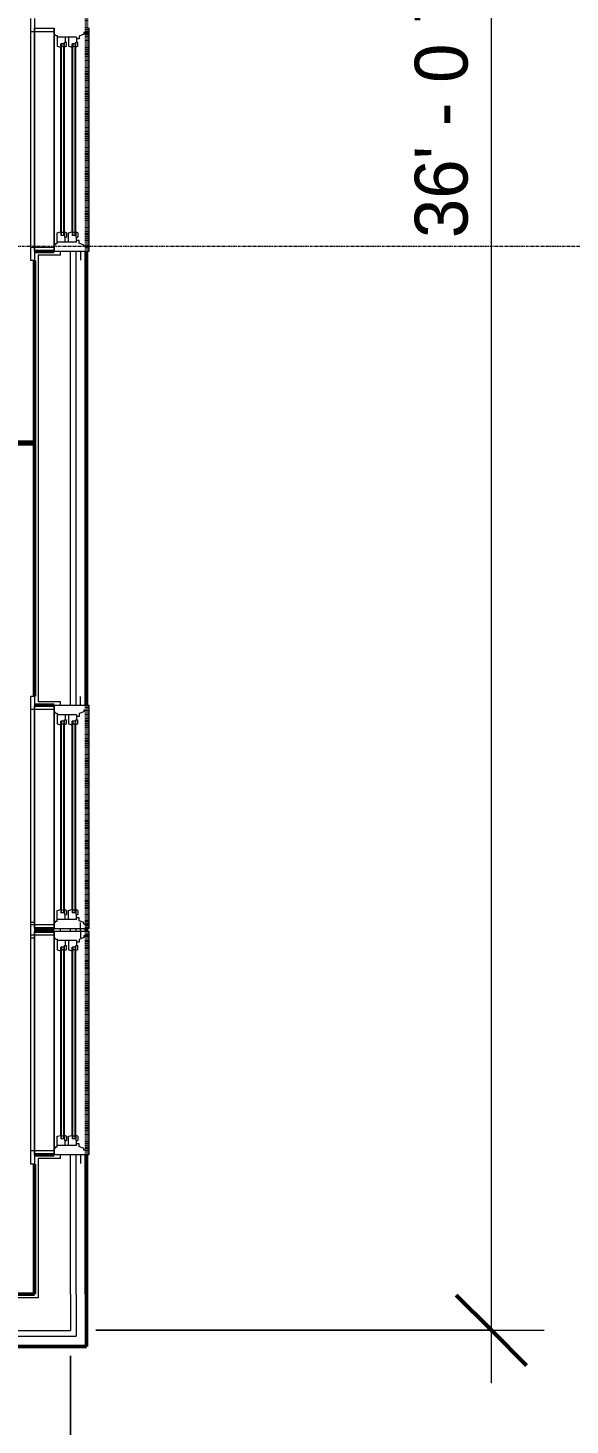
# Model space of a CAD drawing. Header units: inches. Extents: x -4217 to -1814, y 9706 to 12425.
# Drawn here: x -2077.9 to -1985.7, y 9966.8 to 10204.4 of the extents above; entities that cross this region are included whole.
import ezdxf

# ---------------------------------------------------------------- set-up
doc = ezdxf.new("R2010")
doc.units = ezdxf.units.IN
doc.header["$MEASUREMENT"] = 0
doc.linetypes.add('Dash 1_16_', pattern=[0.125, 0.0625, -0.0625])
doc.linetypes.add('Grid Line 1_2_', pattern=[0.875, 0.5, -0.125, 0.125, -0.125])
for name, color, linetype, lineweight in [('A-ANNO-DIMS', 211, 'Continuous', 9), ('A-ANNO-DIMS-96', 211, 'Continuous', 9), ('A-AREA-1', 130, 'Continuous', 70), ('A-GLAZ-3', 7, 'Continuous', 9), ('A-GLAZ-4', 50, 'Continuous', 20), ('A-WALL-3', 250, 'Continuous', 50), ('A-WALL-4', 10, 'Continuous', 13), ('C-PROP-LINE-2', 91, 'Dash 1_16_', 50), ('S-GRID-1', 1, 'Grid Line 1_2_', 9)]:
    doc.layers.add(name, color=color, linetype=linetype, lineweight=lineweight)
doc.styles.add('Century Gothic', font='ufonts.com_century-gothic.ttf', dxfattribs={"height": 9})
doc.dimstyles.new('OD__1_8__Tol__', dxfattribs={"dimscale": 12, "dimtxt": 9.397514, "dimasz": 1, "dimexe": 0.75, "dimexo": 0.5, "dimgap": 0.125, "dimtad": 1, "dimdec": 3, "dimrnd": 0.125, "dimzin": 3, "dimdsep": 46, "dimlunit": 4, "dimtxsty": 'Century Gothic', "dimblk1": 'OBLIQUE', "dimblk2": 'OBLIQUE', "dimsah": 1, "dimcen": 0.09, "dimdle": 0.75, "dimazin": 0, "dimtfac": 1, "dimtdec": 4, "dimtix": 1, "dimtmove": 0, "dimatfit": 3, "dimfxl": 1, "dimtvp": 1, "dimtfill": 1, "dimfrac": 2, "dimtolj": 1, "dimtzin": 0, "dimarcsym": 2})

# ---------------------------------------------------------------- blocks, each defined once
blk = doc.blocks.new('DIMBLOCK12-FLOOR PLAN - 2ND FLOOR')
at = {"layer": 'A-ANNO-DIMS-96', "lineweight": 50}
for p, q in [((-1999.05, 10415.79), (-2005.05, 10421.79)), ((-1999.05, 10415.79), (-1993.05, 10409.79)), ((-1999.05, 9982.94), (-2005.05, 9988.94)), ((-1999.05, 9982.94), (-1993.05, 9976.94))]:
    blk.add_line(p, q, dxfattribs=at)
at = {"layer": 'A-ANNO-DIMS-96'}
for p, q in [((-2070.17, 10415.79), (-1990.05, 10415.79)), ((-1999.05, 10415.79), (-2070.17, 10415.79)), ((-1999.05, 9973.94), (-1999.05, 10415.79)), ((-2066.36, 9982.94), (-1990.05, 9982.94)), ((-1999.05, 9982.94), (-2066.36, 9982.94))]:
    blk.add_line(p, q, dxfattribs=at)
at = {"layer": 'A-ANNO-DIMS-96', "color": 0, "insert": (-2012.09, 10168.64), "char_height": 9, "width": 73.7481, "attachment_point": 1, "rotation": 90, "line_spacing_factor": 0.984502, "style": 'Century Gothic', "bg_fill": 3, "box_fill_scale": 1.25, "bg_fill_color": 256, "bg_fill_true_color": 13158600, "bg_fill_transparency": 0}
blk.add_mtext('36\' - 0 7/8"', dxfattribs=at)
blk = doc.blocks.new('_Oblique')
at = {"color": 0, "linetype": 'ByBlock', "lineweight": -2}
blk.add_line((-0.5, -0.5), (0.5, 0.5), dxfattribs=at)
blk = doc.blocks.new('DIMBLOCK17-FLOOR PLAN - 2ND FLOOR')
at = {"layer": 'A-ANNO-DIMS-96'}
for p, q in [((-2935.52, 9982.44), (-2935.52, 9817.41)), ((-2935.52, 9826.41), (-2935.52, 9982.44)), ((-2070.67, 9978.63), (-2070.67, 9817.41)), ((-2070.67, 9826.41), (-2070.67, 9978.63)), ((-2935.52, 9826.41), (-2061.67, 9826.41))]:
    blk.add_line(p, q, dxfattribs=at)
at = {"layer": 'A-ANNO-DIMS-96', "lineweight": 50}
for p, q in [((-2935.52, 9826.41), (-2929.52, 9832.41)), ((-2070.67, 9826.41), (-2064.67, 9832.41)), ((-2935.52, 9826.41), (-2941.52, 9820.41)), ((-2070.67, 9826.41), (-2076.67, 9820.41))]:
    blk.add_line(p, q, dxfattribs=at)
at = {"layer": 'A-ANNO-DIMS-96', "color": 0, "insert": (-2533.83, 9839.44), "char_height": 9, "width": 73.7481, "attachment_point": 1, "line_spacing_factor": 0.984502, "style": 'Century Gothic', "bg_fill": 3, "box_fill_scale": 1.25, "bg_fill_color": 256, "bg_fill_true_color": 13158600, "bg_fill_transparency": 0}
blk.add_mtext('72\' - 0 7/8"', dxfattribs=at)

msp = doc.modelspace()

# ---------------------------------------------------------------- linework, layer by layer
at = {"layer": 'A-GLAZ-3'}
for p, q in [((-2077.42374, 10164.81518), (-2077.42374, 10205.96361)), ((-2077.42374, 10049.61518), (-2077.42374, 10090.76361)), ((-2077.42374, 10011.21518), (-2077.42374, 10052.36361))]:
    msp.add_line(p, q, dxfattribs=at)

# ---------------------------------------------------------------- dimensions: what is measured, and where the dimension line sits
at = {"layer": 'A-ANNO-DIMS'}
dim = msp.add_linear_dim(base=(-1999.05363, 10415.7894), p1=(-2072.36124, 9982.9394), p2=(-2076.17374, 10415.7894), angle=90, dimstyle='OD__1_8__Tol__', override={"dimpost": '<>', "dimfxl": 432.86679}, dxfattribs=at)
dim.commit()
dim.dimension.update_dxf_attribs({"geometry": 'DIMBLOCK12-FLOOR PLAN - 2ND FLOOR', "text_midpoint": (-2005.77864, 10199.3644)})

# ---------------------------------------------------------------- next in the draw order: linework, layer by layer
at = {"layer": 'A-AREA-1'}
msp.add_line((-2130.18877, 10133.82388), (-2076.79874, 10133.82388), dxfattribs=at)
at = {"layer": 'A-GLAZ-3'}
for p, q in [((-2076.79874, 10205.96361), (-2076.79874, 10164.81518)), ((-2076.79874, 10203.71361), (-2077.42374, 10203.71361)), ((-2076.79874, 10204.33861), (-2073.42374, 10204.33861)), ((-2076.79874, 10166.44018), (-2076.79874, 10204.33861)), ((-2073.42374, 10203.71361), (-2076.79874, 10203.71361)), ((-2073.42374, 10204.33861), (-2073.42374, 10166.44018)), ((-2072.29874, 10169.69018), (-2072.29874, 10201.08861)), ((-2072.17374, 10201.68236), (-2072.17374, 10201.08861)), ((-2071.79874, 10201.21361), (-2072.17374, 10201.21361)), ((-2072.17374, 10169.69018), (-2072.17374, 10201.08861)), ((-2071.79874, 10201.68236), (-2071.79874, 10201.08861)), ((-2071.79874, 10169.69018), (-2071.79874, 10201.08861)), ((-2071.67374, 10169.69018), (-2071.67374, 10201.08861)), ((-2070.36124, 10169.69018), (-2070.36124, 10201.08861)), ((-2070.23624, 10201.68236), (-2070.23624, 10201.08861)), ((-2069.86124, 10201.21361), (-2070.23624, 10201.21361)), ((-2070.23624, 10169.69018), (-2070.23624, 10201.08861)), ((-2069.86124, 10201.68236), (-2069.86124, 10201.08861)), ((-2069.86124, 10169.69018), (-2069.86124, 10201.08861)), ((-2069.73624, 10169.69018), (-2069.73624, 10201.08861)), ((-2072.17374, 10169.09643), (-2072.17374, 10169.69018)), ((-2071.79874, 10169.56518), (-2072.17374, 10169.56518)), ((-2071.79874, 10169.09643), (-2071.79874, 10169.69018)), ((-2070.23624, 10169.09643), (-2070.23624, 10169.69018)), ((-2069.86124, 10169.56518), (-2070.23624, 10169.56518)), ((-2069.86124, 10169.09643), (-2069.86124, 10169.69018)), ((-2076.79874, 10167.06518), (-2077.42374, 10167.06518)), ((-2073.42374, 10167.06518), (-2076.79874, 10167.06518)), ((-2076.79874, 10164.81518), (-2077.42374, 10164.81518)), ((-2073.42374, 10166.44018), (-2076.79874, 10166.44018)), ((-2077.42374, 10090.76361), (-2076.79874, 10090.76361)), ((-2076.79874, 10090.76361), (-2076.79874, 10049.61518)), ((-2076.79874, 10088.51361), (-2077.42374, 10088.51361)), ((-2076.79874, 10089.13861), (-2073.42374, 10089.13861)), ((-2076.79874, 10051.24018), (-2076.79874, 10089.13861)), ((-2073.42374, 10088.51361), (-2076.79874, 10088.51361)), ((-2073.42374, 10089.13861), (-2073.42374, 10051.24018)), ((-2072.29874, 10054.49018), (-2072.29874, 10085.88861)), ((-2072.17374, 10086.48236), (-2072.17374, 10085.88861)), ((-2071.79874, 10086.01361), (-2072.17374, 10086.01361)), ((-2072.17374, 10054.49018), (-2072.17374, 10085.88861)), ((-2071.79874, 10086.48236), (-2071.79874, 10085.88861)), ((-2071.79874, 10054.49018), (-2071.79874, 10085.88861)), ((-2071.67374, 10054.49018), (-2071.67374, 10085.88861)), ((-2070.36124, 10054.49018), (-2070.36124, 10085.88861)), ((-2070.23624, 10086.48236), (-2070.23624, 10085.88861)), ((-2069.86124, 10086.01361), (-2070.23624, 10086.01361)), ((-2070.23624, 10054.49018), (-2070.23624, 10085.88861)), ((-2069.86124, 10086.48236), (-2069.86124, 10085.88861)), ((-2069.86124, 10054.49018), (-2069.86124, 10085.88861)), ((-2069.73624, 10054.49018), (-2069.73624, 10085.88861)), ((-2072.17374, 10053.89643), (-2072.17374, 10054.49018)), ((-2071.79874, 10054.36518), (-2072.17374, 10054.36518)), ((-2071.79874, 10053.89643), (-2071.79874, 10054.49018)), ((-2070.23624, 10053.89643), (-2070.23624, 10054.49018)), ((-2069.86124, 10054.36518), (-2070.23624, 10054.36518)), ((-2069.86124, 10053.89643), (-2069.86124, 10054.49018)), ((-2077.42374, 10052.36361), (-2076.79874, 10052.36361)), ((-2076.79874, 10051.86518), (-2077.42374, 10051.86518)), ((-2076.79874, 10050.11361), (-2077.42374, 10050.11361)), ((-2076.79874, 10052.36361), (-2076.79874, 10011.21518)), ((-2073.42374, 10051.86518), (-2076.79874, 10051.86518)), ((-2073.42374, 10051.24018), (-2076.79874, 10051.24018)), ((-2076.79874, 10050.73861), (-2073.42374, 10050.73861)), ((-2076.79874, 10012.84018), (-2076.79874, 10050.73861)), ((-2073.42374, 10050.11361), (-2076.79874, 10050.11361)), ((-2073.42374, 10050.73861), (-2073.42374, 10012.84018)), ((-2076.79874, 10049.61518), (-2077.42374, 10049.61518)), ((-2072.17374, 10048.08236), (-2072.17374, 10047.48861)), ((-2071.79874, 10048.08236), (-2071.79874, 10047.48861)), ((-2070.23624, 10048.08236), (-2070.23624, 10047.48861)), ((-2069.86124, 10048.08236), (-2069.86124, 10047.48861)), ((-2072.29874, 10016.09018), (-2072.29874, 10047.48861)), ((-2071.79874, 10047.61361), (-2072.17374, 10047.61361)), ((-2072.17374, 10016.09018), (-2072.17374, 10047.48861)), ((-2071.79874, 10016.09018), (-2071.79874, 10047.48861)), ((-2071.67374, 10016.09018), (-2071.67374, 10047.48861)), ((-2070.36124, 10016.09018), (-2070.36124, 10047.48861)), ((-2069.86124, 10047.61361), (-2070.23624, 10047.61361)), ((-2070.23624, 10016.09018), (-2070.23624, 10047.48861)), ((-2069.86124, 10016.09018), (-2069.86124, 10047.48861)), ((-2069.73624, 10016.09018), (-2069.73624, 10047.48861)), ((-2072.17374, 10015.49643), (-2072.17374, 10016.09018)), ((-2071.79874, 10015.96518), (-2072.17374, 10015.96518)), ((-2071.79874, 10015.49643), (-2071.79874, 10016.09018)), ((-2070.23624, 10015.49643), (-2070.23624, 10016.09018)), ((-2069.86124, 10015.96518), (-2070.23624, 10015.96518)), ((-2069.86124, 10015.49643), (-2069.86124, 10016.09018)), ((-2076.79874, 10013.46518), (-2077.42374, 10013.46518)), ((-2073.42374, 10013.46518), (-2076.79874, 10013.46518)), ((-2073.42374, 10012.84018), (-2076.79874, 10012.84018)), ((-2076.79874, 10011.21518), (-2077.42374, 10011.21518))]:
    msp.add_line(p, q, dxfattribs=at)
at = {"layer": 'A-GLAZ-4'}
for p, q in [((-2073.42374, 10166.37768), (-2073.42374, 10204.40111)), ((-2073.14358, 10203.05736), (-2073.42374, 10203.39125)), ((-2073.14358, 10203.05736), (-2072.92374, 10203.05736)), ((-2072.92374, 10203.05736), (-2072.92374, 10201.24486)), ((-2069.61124, 10202.80736), (-2072.92374, 10202.80736)), ((-2071.54874, 10202.80736), (-2071.54874, 10201.96361)), ((-2070.98624, 10202.80736), (-2070.98624, 10201.24486)), ((-2069.61124, 10202.80736), (-2069.61124, 10201.96361)), ((-2069.17374, 10202.52611), (-2069.61124, 10202.52611)), ((-2068.36124, 10203.31393), (-2069.17374, 10202.99486)), ((-2069.17374, 10202.99486), (-2069.17374, 10202.52611)), ((-2068.36124, 10203.58861), (-2068.36124, 10203.31393)), ((-2067.54874, 10203.58861), (-2068.36124, 10203.58861)), ((-2067.54874, 10204.40111), (-2067.54874, 10166.37768)), ((-2072.92374, 10201.24486), (-2072.29874, 10201.08861)), ((-2071.67374, 10201.68236), (-2072.29874, 10201.68236)), ((-2072.29874, 10201.08861), (-2072.29874, 10201.68236)), ((-2071.67374, 10201.96361), (-2071.32999, 10201.96361)), ((-2071.67374, 10201.09174), (-2071.67374, 10201.96361)), ((-2071.32999, 10201.24486), (-2071.67374, 10201.09174)), ((-2071.32999, 10201.24486), (-2071.32999, 10201.96361)), ((-2070.98624, 10201.24486), (-2070.36124, 10201.08861)), ((-2069.73624, 10201.68236), (-2070.36124, 10201.68236)), ((-2070.36124, 10201.08861), (-2070.36124, 10201.68236)), ((-2069.73624, 10201.96361), (-2069.39249, 10201.96361)), ((-2069.73624, 10201.09174), (-2069.73624, 10201.96361)), ((-2069.39249, 10201.24486), (-2069.73624, 10201.09174)), ((-2069.39249, 10201.24486), (-2069.39249, 10201.96361)), ((-2072.92374, 10169.53393), (-2072.29874, 10169.69018)), ((-2072.92374, 10167.72143), (-2072.92374, 10169.53393)), ((-2072.29874, 10169.69018), (-2072.29874, 10169.09643)), ((-2071.67374, 10169.09643), (-2072.29874, 10169.09643)), ((-2071.32999, 10169.53393), (-2071.67374, 10169.68705)), ((-2071.67374, 10169.68705), (-2071.67374, 10168.81518)), ((-2071.32999, 10169.53393), (-2071.32999, 10168.81518)), ((-2070.98624, 10169.53393), (-2070.36124, 10169.69018)), ((-2070.98624, 10167.97143), (-2070.98624, 10169.53393)), ((-2070.36124, 10169.69018), (-2070.36124, 10169.09643)), ((-2069.73624, 10169.09643), (-2070.36124, 10169.09643)), ((-2069.39249, 10169.53393), (-2069.73624, 10169.68705)), ((-2069.73624, 10169.68705), (-2069.73624, 10168.81518)), ((-2069.39249, 10169.53393), (-2069.39249, 10168.81518)), ((-2073.14358, 10167.72143), (-2073.42374, 10167.38755)), ((-2073.14358, 10167.72143), (-2072.92374, 10167.72143)), ((-2069.61124, 10167.97143), (-2072.92374, 10167.97143)), ((-2071.67374, 10168.81518), (-2071.32999, 10168.81518)), ((-2071.54874, 10167.97143), (-2071.54874, 10168.81518)), ((-2069.73624, 10168.81518), (-2069.39249, 10168.81518)), ((-2069.61124, 10167.97143), (-2069.61124, 10168.81518)), ((-2069.17374, 10168.25268), (-2069.61124, 10168.25268)), ((-2069.17374, 10167.78393), (-2069.17374, 10168.25268)), ((-2068.36124, 10167.46486), (-2069.17374, 10167.78393)), ((-2068.36124, 10167.19018), (-2068.36124, 10167.46486)), ((-2067.54874, 10167.19018), (-2068.36124, 10167.19018)), ((-2067.54874, 10166.37768), (-2073.42374, 10166.37768)), ((-2068.92374, 10166.37768), (-2068.92374, 10164.87768)), ((-2068.92374, 10089.20111), (-2068.92374, 10090.70111)), ((-2073.42374, 10089.20111), (-2067.54874, 10089.20111)), ((-2073.42374, 10051.17768), (-2073.42374, 10089.20111)), ((-2073.14358, 10087.85736), (-2073.42374, 10088.19125)), ((-2068.36124, 10088.11393), (-2069.17374, 10087.79486)), ((-2068.36124, 10088.38861), (-2068.36124, 10088.11393)), ((-2067.54874, 10088.38861), (-2068.36124, 10088.38861)), ((-2067.54874, 10089.20111), (-2067.54874, 10051.17768)), ((-2073.14358, 10087.85736), (-2072.92374, 10087.85736)), ((-2072.92374, 10087.85736), (-2072.92374, 10086.04486)), ((-2069.61124, 10087.60736), (-2072.92374, 10087.60736)), ((-2072.92374, 10086.04486), (-2072.29874, 10085.88861)), ((-2071.67374, 10086.48236), (-2072.29874, 10086.48236)), ((-2072.29874, 10085.88861), (-2072.29874, 10086.48236)), ((-2071.67374, 10086.76361), (-2071.32999, 10086.76361)), ((-2071.67374, 10085.89174), (-2071.67374, 10086.76361)), ((-2071.32999, 10086.04486), (-2071.67374, 10085.89174)), ((-2071.54874, 10087.60736), (-2071.54874, 10086.76361)), ((-2071.32999, 10086.04486), (-2071.32999, 10086.76361)), ((-2070.98624, 10087.60736), (-2070.98624, 10086.04486)), ((-2070.98624, 10086.04486), (-2070.36124, 10085.88861)), ((-2069.73624, 10086.48236), (-2070.36124, 10086.48236)), ((-2070.36124, 10085.88861), (-2070.36124, 10086.48236)), ((-2069.73624, 10086.76361), (-2069.39249, 10086.76361)), ((-2069.73624, 10085.89174), (-2069.73624, 10086.76361)), ((-2069.39249, 10086.04486), (-2069.73624, 10085.89174)), ((-2069.61124, 10087.60736), (-2069.61124, 10086.76361)), ((-2069.17374, 10087.32611), (-2069.61124, 10087.32611)), ((-2069.39249, 10086.04486), (-2069.39249, 10086.76361)), ((-2069.17374, 10087.79486), (-2069.17374, 10087.32611)), ((-2073.14358, 10052.52143), (-2073.42374, 10052.18755)), ((-2073.14358, 10052.52143), (-2072.92374, 10052.52143)), ((-2072.92374, 10054.33393), (-2072.29874, 10054.49018)), ((-2072.92374, 10052.52143), (-2072.92374, 10054.33393)), ((-2069.61124, 10052.77143), (-2072.92374, 10052.77143)), ((-2072.29874, 10054.49018), (-2072.29874, 10053.89643)), ((-2071.67374, 10053.89643), (-2072.29874, 10053.89643)), ((-2071.32999, 10054.33393), (-2071.67374, 10054.48705)), ((-2071.67374, 10054.48705), (-2071.67374, 10053.61518)), ((-2071.67374, 10053.61518), (-2071.32999, 10053.61518)), ((-2071.54874, 10052.77143), (-2071.54874, 10053.61518)), ((-2071.32999, 10054.33393), (-2071.32999, 10053.61518)), ((-2070.98624, 10054.33393), (-2070.36124, 10054.49018)), ((-2070.98624, 10052.77143), (-2070.98624, 10054.33393)), ((-2070.36124, 10054.49018), (-2070.36124, 10053.89643)), ((-2069.73624, 10053.89643), (-2070.36124, 10053.89643)), ((-2069.39249, 10054.33393), (-2069.73624, 10054.48705)), ((-2069.73624, 10054.48705), (-2069.73624, 10053.61518)), ((-2069.73624, 10053.61518), (-2069.39249, 10053.61518)), ((-2069.61124, 10052.77143), (-2069.61124, 10053.61518)), ((-2069.17374, 10053.05268), (-2069.61124, 10053.05268)), ((-2069.39249, 10054.33393), (-2069.39249, 10053.61518)), ((-2069.17374, 10052.58393), (-2069.17374, 10053.05268)), ((-2068.36124, 10052.26486), (-2069.17374, 10052.58393)), ((-2067.54874, 10051.17768), (-2073.42374, 10051.17768)), ((-2073.42374, 10050.80111), (-2067.54874, 10050.80111)), ((-2073.42374, 10012.77768), (-2073.42374, 10050.80111)), ((-2068.92374, 10050.80111), (-2068.92374, 10052.30111)), ((-2068.92374, 10051.17768), (-2068.92374, 10049.67768)), ((-2068.36124, 10051.99018), (-2068.36124, 10052.26486)), ((-2067.54874, 10051.99018), (-2068.36124, 10051.99018)), ((-2067.54874, 10050.80111), (-2067.54874, 10012.77768)), ((-2073.14358, 10049.45736), (-2073.42374, 10049.79125)), ((-2073.14358, 10049.45736), (-2072.92374, 10049.45736)), ((-2072.92374, 10049.45736), (-2072.92374, 10047.64486)), ((-2069.61124, 10049.20736), (-2072.92374, 10049.20736)), ((-2071.67374, 10048.08236), (-2072.29874, 10048.08236)), ((-2072.29874, 10047.48861), (-2072.29874, 10048.08236)), ((-2071.67374, 10048.36361), (-2071.32999, 10048.36361)), ((-2071.67374, 10047.49174), (-2071.67374, 10048.36361)), ((-2071.54874, 10049.20736), (-2071.54874, 10048.36361)), ((-2071.32999, 10047.64486), (-2071.32999, 10048.36361)), ((-2070.98624, 10049.20736), (-2070.98624, 10047.64486)), ((-2069.73624, 10048.08236), (-2070.36124, 10048.08236)), ((-2070.36124, 10047.48861), (-2070.36124, 10048.08236)), ((-2069.73624, 10048.36361), (-2069.39249, 10048.36361)), ((-2069.73624, 10047.49174), (-2069.73624, 10048.36361)), ((-2069.61124, 10049.20736), (-2069.61124, 10048.36361)), ((-2069.17374, 10048.92611), (-2069.61124, 10048.92611)), ((-2069.39249, 10047.64486), (-2069.39249, 10048.36361)), ((-2068.36124, 10049.71393), (-2069.17374, 10049.39486)), ((-2069.17374, 10049.39486), (-2069.17374, 10048.92611)), ((-2068.36124, 10049.98861), (-2068.36124, 10049.71393)), ((-2067.54874, 10049.98861), (-2068.36124, 10049.98861)), ((-2072.92374, 10047.64486), (-2072.29874, 10047.48861)), ((-2071.32999, 10047.64486), (-2071.67374, 10047.49174)), ((-2070.98624, 10047.64486), (-2070.36124, 10047.48861)), ((-2069.39249, 10047.64486), (-2069.73624, 10047.49174)), ((-2072.92374, 10015.93393), (-2072.29874, 10016.09018)), ((-2072.92374, 10014.12143), (-2072.92374, 10015.93393)), ((-2072.29874, 10016.09018), (-2072.29874, 10015.49643)), ((-2071.67374, 10015.49643), (-2072.29874, 10015.49643)), ((-2071.32999, 10015.93393), (-2071.67374, 10016.08705)), ((-2071.67374, 10016.08705), (-2071.67374, 10015.21518)), ((-2071.67374, 10015.21518), (-2071.32999, 10015.21518)), ((-2071.54874, 10014.37143), (-2071.54874, 10015.21518)), ((-2071.32999, 10015.93393), (-2071.32999, 10015.21518)), ((-2070.98624, 10015.93393), (-2070.36124, 10016.09018)), ((-2070.98624, 10014.37143), (-2070.98624, 10015.93393)), ((-2070.36124, 10016.09018), (-2070.36124, 10015.49643)), ((-2069.73624, 10015.49643), (-2070.36124, 10015.49643)), ((-2069.39249, 10015.93393), (-2069.73624, 10016.08705)), ((-2069.73624, 10016.08705), (-2069.73624, 10015.21518)), ((-2069.73624, 10015.21518), (-2069.39249, 10015.21518)), ((-2069.61124, 10014.37143), (-2069.61124, 10015.21518)), ((-2069.17374, 10014.65268), (-2069.61124, 10014.65268)), ((-2069.39249, 10015.93393), (-2069.39249, 10015.21518)), ((-2069.17374, 10014.18393), (-2069.17374, 10014.65268)), ((-2073.14358, 10014.12143), (-2073.42374, 10013.78755)), ((-2067.54874, 10012.77768), (-2073.42374, 10012.77768)), ((-2073.14358, 10014.12143), (-2072.92374, 10014.12143)), ((-2069.61124, 10014.37143), (-2072.92374, 10014.37143)), ((-2068.36124, 10013.86486), (-2069.17374, 10014.18393)), ((-2068.92374, 10012.77768), (-2068.92374, 10011.27768)), ((-2068.36124, 10013.59018), (-2068.36124, 10013.86486)), ((-2067.54874, 10013.59018), (-2068.36124, 10013.59018))]:
    msp.add_line(p, q, dxfattribs=at)
at = {"layer": 'A-WALL-3'}
for p, q in [((-2073.42374, 10166.37768), (-2076.79874, 10166.37768)), ((-2076.79874, 10164.81518), (-2076.79874, 10090.76361)), ((-2067.92374, 10089.20111), (-2067.92374, 10166.37768)), ((-2076.79874, 10089.20111), (-2073.42374, 10089.20111)), ((-2073.42374, 10051.17768), (-2076.79874, 10051.17768)), ((-2076.79874, 10050.80111), (-2073.42374, 10050.80111)), ((-2067.92374, 10050.80111), (-2067.92374, 10051.17768)), ((-2073.42374, 10012.77768), (-2076.79874, 10012.77768))]:
    msp.add_line(p, q, dxfattribs=at)
at = {"layer": 'A-WALL-4'}
for p, q in [((-2076.17374, 10165.75268), (-2076.17374, 10089.82611)), ((-2072.36124, 10165.75268), (-2076.17374, 10165.75268)), ((-2072.36124, 10165.75268), (-2072.36124, 10166.37768)), ((-2070.67374, 10089.20111), (-2070.67374, 10166.37768)), ((-2069.67374, 10089.20111), (-2069.67374, 10166.37768)), ((-2068.17374, 10089.20111), (-2068.17374, 10166.37768)), ((-2076.17374, 10089.82611), (-2072.36124, 10089.82611)), ((-2072.36124, 10089.20111), (-2072.36124, 10089.82611)), ((-2072.36124, 10050.80111), (-2072.36124, 10051.17768)), ((-2070.67374, 10050.80111), (-2070.67374, 10051.17768)), ((-2069.67374, 10050.80111), (-2069.67374, 10051.17768)), ((-2068.17374, 10050.80111), (-2068.17374, 10051.17768)), ((-2072.36124, 10012.15268), (-2076.17374, 10012.15268)), ((-2072.36124, 10012.15268), (-2072.36124, 10012.77768))]:
    msp.add_line(p, q, dxfattribs=at)
at = {"layer": 'S-GRID-1'}
msp.add_line((-1814.20638, 10167.1894), (-4168.71446, 10167.1894), dxfattribs=at)

# ---------------------------------------------------------------- next in the draw order: dimensions: what is measured, and where the dimension line sits
at = {"layer": 'A-ANNO-DIMS'}
dim = msp.add_linear_dim(base=(-2070.67374, 9826.40632), p1=(-2935.52374, 9988.4394), p2=(-2070.67374, 9984.6269), dimstyle='OD__1_8__Tol__', override={"dimpost": '<>', "dimfxl": 864.858403}, dxfattribs=at)
dim.commit()
dim.dimension.update_dxf_attribs({"geometry": 'DIMBLOCK17-FLOOR PLAN - 2ND FLOOR', "text_midpoint": (-2503.09874, 9833.13133)})

# ---------------------------------------------------------------- next in the draw order: linework, layer by layer
at = {"layer": 'A-WALL-3'}
for p, q in [((-2067.92374, 9989.0644), (-2067.92374, 10012.77768)), ((-2076.79874, 10011.21518), (-2076.79874, 9989.0644)), ((-2076.79874, 9989.0644), (-2098.94952, 9989.0644)), ((-2067.92374, 9980.4394), (-2067.92374, 9989.0644)), ((-2100.51202, 9980.1894), (-2067.92374, 9980.1894)), ((-2067.92374, 9980.1894), (-2067.92374, 9980.4394))]:
    msp.add_line(p, q, dxfattribs=at)
at = {"layer": 'A-WALL-4'}
for p, q in [((-2076.17374, 10012.15268), (-2076.17374, 9989.0644)), ((-2070.67374, 9989.0644), (-2070.67374, 10012.77768)), ((-2069.67374, 9989.0644), (-2069.67374, 10012.77768)), ((-2068.17374, 9989.0644), (-2068.17374, 10012.77768)), ((-2076.17374, 9988.4394), (-2099.88702, 9988.4394)), ((-2076.17374, 9989.0644), (-2076.17374, 9988.4394)), ((-2070.67374, 9989.0644), (-2070.67374, 9988.4394)), ((-2070.67374, 9988.4394), (-2070.67374, 9982.9394)), ((-2069.67374, 9989.0644), (-2069.67374, 9982.9394)), ((-2068.17374, 9989.0644), (-2068.17374, 9981.9394)), ((-2100.51202, 9982.9394), (-2070.67374, 9982.9394)), ((-2100.51202, 9981.9394), (-2069.67374, 9981.9394)), ((-2069.67374, 9982.9394), (-2069.67374, 9981.9394)), ((-2068.17374, 9981.9394), (-2068.17374, 9980.4394)), ((-2100.51202, 9980.4394), (-2068.17374, 9980.4394))]:
    msp.add_line(p, q, dxfattribs=at)
at = {"layer": 'C-PROP-LINE-2'}
for q in [(-2067.92374, 10851.3894), (-2523.72374, 9980.1894)]:
    msp.add_line((-2067.92374, 9980.1894), q, dxfattribs=at)

doc.saveas('drawing.dxf')
